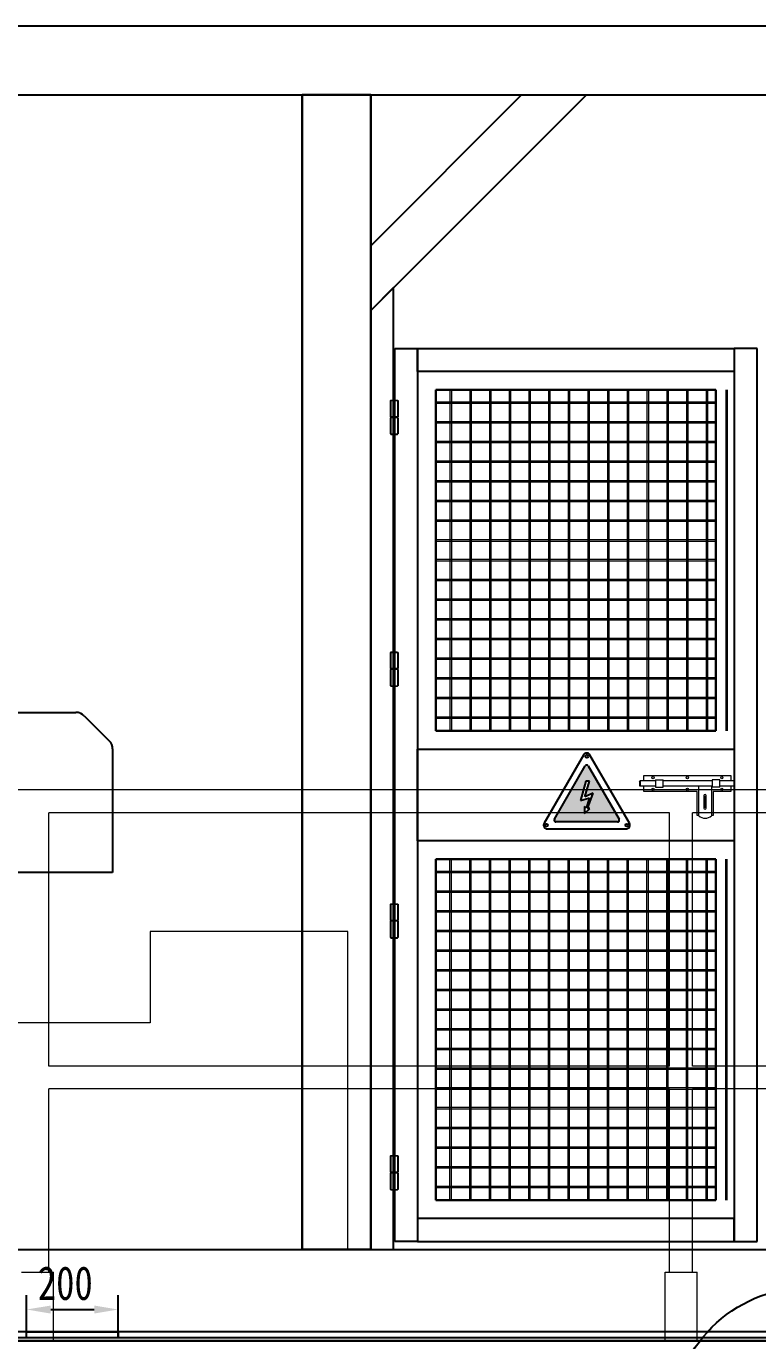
# Model space of a CAD drawing. Header units: millimetres. Extents: x 0 to 87554, y -20854 to 20404.
# Drawn here: x 36872 to 38469, y 15112 to 17983 of the extents above; entities that cross this region are included whole.
import ezdxf

# ---------------------------------------------------------------- set-up
doc = ezdxf.new("R2010")
doc.units = ezdxf.units.MM
doc.layers.get('0').update_dxf_attribs({"lineweight": 15})
doc.layers.add('02___PRT_ALL_AXES', color=7, linetype='Continuous')
doc.layers.add('4215-16529_1_0', color=7, linetype='Continuous')
doc.layers.add('AM_0', color=7, linetype='Continuous', lineweight=30)
doc.layers.add('THICK', color=7, linetype='Continuous', lineweight=0)
doc.styles.add('仿宋', font='', dxfattribs={"width": 0.8})
doc.styles.get('仿宋').set_extended_font_data('仿宋_gb2312')

# ---------------------------------------------------------------- blocks, each defined once
blk = doc.blocks.new('y65iu76u67u6')
at = {"color": 7, "linetype": 'Continuous'}
for p, q in [((945969.3, -88535.7), (937281.3, -88535.7)), ((940245.3, -89138.7), (940245.3, -88585.7)), ((941600.3, -88585.7), (940245.3, -88585.7)), ((941600.3, -89138.7), (941600.3, -88585.7)), ((943005.3, -88585.7), (941650.3, -88585.7)), ((941650.3, -89138.7), (941650.3, -88585.7)), ((941600.3, -89138.7), (940245.3, -89138.7)), ((943005.3, -89138.7), (941650.3, -89138.7)), ((940245.3, -89588.7), (940245.3, -89188.7)), ((941600.3, -89188.7), (940245.3, -89188.7)), ((941600.3, -89588.7), (941600.3, -89188.7)), ((943005.3, -89188.7), (941650.3, -89188.7)), ((941650.3, -89588.7), (941650.3, -89188.7)), ((940185.3, -89588.7), (940255.3, -89588.7)), ((940255.3, -89738.7), (940255.3, -89588.7)), ((941590.3, -89738.7), (941590.3, -89588.7)), ((941590.3, -89588.7), (941660.3, -89588.7)), ((941660.3, -89738.7), (941660.3, -89588.7))]:
    blk.add_line(p, q, dxfattribs=at)
at = {"layer": '02___PRT_ALL_AXES', "color": 7, "linetype": 'Continuous'}
blk.add_line((946154.3, -89738.7), (937096.3, -89738.7), dxfattribs=at)
blk = doc.blocks.new('gt55')
at = {"linetype": 'ByBlock'}
h = blk.add_hatch(color=87, dxfattribs=at)
h.dxf.hatch_style = 1
edge = h.paths.add_edge_path()
edge.add_arc((428.3, -727.2), 4, 30, 150)
edge.add_line((424.9, -725.2), (357.8, -841.4))
edge.add_arc((361.2, -843.4), 4, 150, 270)
edge.add_line((361.2, -847.4), (495.4, -847.4))
edge.add_arc((495.4, -843.4), 4, 270, 30)
edge.add_line((498.9, -841.4), (431.8, -725.2))
h.paths.add_polyline_path([(434.7, -758.5), (426, -758.5), (414.7, -800.6), (434.3, -794.8), (426.9, -817.1), (423.5, -813.4), (423.6, -829), (435.3, -818.2), (429.7, -818.1), (442, -784.6), (424.1, -792.7)], flags=16)
at = {"color": 87, "lineweight": -3}
for p, q in [((427.5, 740.5), (-43.2, 269.8)), ((-43.2, 411.2), (286, 740.5)), ((286, 740.5), (427.5, 740.5)), ((-43.2, 269.8), (-43.2, 411.2)), ((6.8, 319.8), (-43.2, 269.8)), ((6.8, -1781.5), (6.8, 319.8)), ((-43.2, 269.8), (-43.2, -1781.5)), ((9.2, 186.5), (59.2, 186.5)), ((9.2, -1763.5), (9.2, 186.5)), ((59.2, 186.5), (59.2, -1763.5)), ((59.2, 186.5), (750.2, 186.5)), ((59.2, 136.5), (59.2, 186.5)), ((800.2, 186.5), (750.2, 186.5)), ((750.2, 186.5), (750.2, -1763.5)), ((750.2, 186.5), (750.2, 136.5)), ((800.2, -1763.5), (800.2, 186.5)), ((750.2, 136.5), (59.2, 136.5)), ((59.2, -688.5), (750.2, -688.5)), ((59.2, -888.5), (59.2, -688.5)), ((750.2, -688.5), (750.2, -888.5)), ((750.2, -888.5), (59.2, -888.5)), ((750.2, -1713.5), (59.2, -1713.5)), ((59.2, -1713.5), (59.2, -1763.5)), ((750.2, -1763.5), (750.2, -1713.5)), ((59.2, -1763.5), (9.2, -1763.5)), ((59.2, -1763.5), (750.2, -1763.5)), ((750.2, -1763.5), (800.2, -1763.5)), ((-43.2, -1781.5), (6.8, -1781.5)), ((-794.3, -1961.5), (-594.3, -1961.5)), ((-794.3, -1974.5), (-794.3, -1961.5)), ((-594.3, -1974.5), (-794.3, -1974.5)), ((-594.3, -1961.5), (-594.3, -1974.5))]:
    blk.add_line(p, q, dxfattribs=at)
at = {"color": 87, "linetype": 'Continuous'}
for p, q in [((1, 74), (0, 73)), ((0, 73), (16, 73)), ((0, 37.5), (0, 73)), ((1, 74), (15, 74)), ((15, 74), (16, 73)), ((16, 37.5), (0, 37.5)), ((0, 37.5), (1, 36.5)), ((1, 36.5), (0, 35.5)), ((16, 35.5), (0, 35.5)), ((0, 0), (0, 35.5)), ((1, 36.5), (15, 36.5)), ((16, 37.5), (15, 36.5)), ((15, 36.5), (16, 35.5)), ((0, 0), (16, 0)), ((1, -1), (0, 0)), ((15, -1), (16, 0)), ((1, -1), (15, -1)), ((1, -476), (0, -477)), ((0, -477), (16, -477)), ((0, -512.5), (0, -477)), ((1, -476), (15, -476)), ((15, -476), (16, -477)), ((16, -512.5), (0, -512.5)), ((0, -512.5), (1, -513.5)), ((1, -513.5), (0, -514.5)), ((16, -514.5), (0, -514.5)), ((0, -550), (0, -514.5)), ((1, -513.5), (15, -513.5)), ((16, -512.5), (15, -513.5)), ((15, -513.5), (16, -514.5)), ((0, -550), (16, -550)), ((1, -551), (0, -550)), ((1, -551), (15, -551)), ((15, -551), (16, -550)), ((553.2, -746), (743.2, -746)), ((553.2, -757.5), (553.2, -746)), ((743.2, -746), (743.2, -757.5)), ((543.2, -759.5), (545.2, -757.5)), ((543.2, -759.5), (543.2, -767.5)), ((543.2, -767.5), (545.2, -769.5)), ((578.2, -757.5), (545.2, -757.5)), ((578.2, -769.5), (545.2, -769.5)), ((553.2, -781), (553.2, -769.5)), ((578.2, -755.5), (595.2, -755.5)), ((578.2, -755.5), (578.2, -771.5)), ((578.2, -771.5), (595.2, -771.5)), ((595.2, -771.5), (595.2, -755.5)), ((702.2, -757.5), (595.2, -757.5)), ((672.7, -769.5), (595.2, -769.5)), ((700.7, -769.4), (672.7, -769.4)), ((672.7, -833.8), (672.7, -769.4)), ((700.7, -769.4), (700.7, -833.8)), ((702.2, -769.5), (700.7, -769.5)), ((719.2, -755.5), (702.2, -755.5)), ((702.2, -755.5), (702.2, -771.5)), ((719.2, -771.5), (702.2, -771.5)), ((719.2, -771.5), (719.2, -755.5)), ((750.2, -757.5), (719.2, -757.5)), ((750.2, -769.5), (719.2, -769.5)), ((743.2, -769.5), (743.2, -781)), ((669.2, -781), (553.2, -781)), ((669.2, -833), (669.2, -781)), ((684.2, -790), (684.2, -817)), ((685.7, -791), (687.7, -791)), ((685.7, -791), (685.7, -816)), ((687.7, -816), (687.7, -791)), ((689.2, -817), (689.2, -790)), ((743.2, -781), (704.2, -781)), ((704.2, -781), (704.2, -833)), ((687.7, -816), (685.7, -816)), ((672.7, -833), (669.2, -833)), ((704.2, -833), (700.7, -833)), ((1, -1026), (0, -1027)), ((0, -1027), (16, -1027)), ((0, -1062.5), (0, -1027)), ((1, -1026), (15, -1026)), ((15, -1026), (16, -1027)), ((16, -1062.5), (0, -1062.5)), ((0, -1062.5), (1, -1063.5)), ((1, -1063.5), (0, -1064.5)), ((16, -1064.5), (0, -1064.5)), ((0, -1100), (0, -1064.5)), ((1, -1063.5), (15, -1063.5)), ((16, -1062.5), (15, -1063.5)), ((15, -1063.5), (16, -1064.5)), ((0, -1100), (16, -1100)), ((1, -1101), (0, -1100)), ((1, -1101), (15, -1101)), ((15, -1101), (16, -1100)), ((1, -1576), (0, -1577)), ((0, -1577), (16, -1577)), ((0, -1612.5), (0, -1577)), ((1, -1576), (15, -1576)), ((15, -1576), (16, -1577)), ((16, -1612.5), (0, -1612.5)), ((0, -1612.5), (1, -1613.5)), ((1, -1613.5), (0, -1614.5)), ((16, -1614.5), (0, -1614.5)), ((0, -1650), (0, -1614.5)), ((1, -1613.5), (15, -1613.5)), ((16, -1612.5), (15, -1613.5)), ((15, -1613.5), (16, -1614.5)), ((0, -1650), (16, -1650)), ((1, -1651), (0, -1650)), ((1, -1651), (15, -1651)), ((15, -1651), (16, -1650))]:
    blk.add_line(p, q, dxfattribs=at)
at = {"color": 87}
for p, q in [((-93.2, -1086.5), (-524.8, -1086.5)), ((-524.8, -1086.5), (-524.8, -1286.5)), ((-93.2, -1781.5), (-93.2, -1086.5)), ((-524.8, -1286.5), (-874.8, -1286.5)), ((-874.8, -1781.5), (-93.2, -1781.5))]:
    blk.add_line(p, q, dxfattribs=at)
at = {"color": 87, "linetype": 'Continuous', "lineweight": -3}
for p, q in [((-794.3, -1974.5), (-794.3, -1880.9)), ((-594.3, -1974.5), (-594.3, -1880.9)), ((-741.8, -1912.4), (-646.8, -1912.4))]:
    blk.add_line(p, q, dxfattribs=at)
at = {"color": 87, "linetype": 'Continuous'}
for centre in [(573.2, -751), (573.2, -776), (648.2, -751), (648.2, -776), (723.2, -751), (723.2, -776)]:
    blk.add_circle(centre, 2.5, dxfattribs=at)
for centre, radius, start, end in [((686.7, -790), 2.5, 0, 180), ((686.7, -817), 2.5, 180, 0), ((686.7, -819.5), 20, 225.573, 314.427)]:
    blk.add_arc(centre, radius, start, end, dxfattribs=at)
at = {"color": 87, "lineweight": -3}
for points in [[(-741.8, -1903.7), (-741.8, -1921.2), (-794.3, -1912.4)], [(-646.8, -1903.7), (-646.8, -1921.2), (-594.3, -1912.4)]]:
    blk.add_solid(points, dxfattribs=at)
at = {"layer": '02___PRT_ALL_AXES', "color": 87, "linetype": 'Continuous'}
for p, q in [((0, 73), (0, 37.5)), ((16, 73), (16, 37.5)), ((0, 35.5), (0, 0)), ((16, 35.5), (16, 0)), ((0, -477), (0, -512.5)), ((16, -477), (16, -512.5)), ((0, -514.5), (0, -550)), ((16, -514.5), (16, -550)), ((421.4, -701.2), (335.3, -850.4)), ((521.4, -850.4), (435.3, -701.2)), ((357.8, -841.4), (424.9, -725.2)), ((431.8, -725.2), (498.9, -841.4)), ((426, -758.5), (414.7, -800.6)), ((424.1, -792.7), (434.7, -758.5)), ((434.7, -758.5), (426, -758.5)), ((545.2, -769.5), (545.2, -757.5)), ((414.7, -800.6), (434.3, -794.8)), ((442, -784.6), (424.1, -792.7)), ((434.3, -794.8), (426.9, -817.1)), ((429.7, -818.1), (442, -784.6)), ((426.9, -817.1), (423.5, -813.4)), ((423.5, -813.4), (423.6, -829)), ((423.6, -829), (435.3, -818.2)), ((435.3, -818.2), (429.7, -818.1)), ((495.4, -847.4), (361.2, -847.4)), ((342.2, -862.4), (514.5, -862.4)), ((0, -1027), (0, -1062.5)), ((16, -1027), (16, -1062.5)), ((0, -1064.5), (0, -1100)), ((16, -1064.5), (16, -1100)), ((0, -1577), (0, -1612.5)), ((16, -1577), (16, -1612.5)), ((0, -1614.5), (0, -1650)), ((16, -1614.5), (16, -1650))]:
    blk.add_line(p, q, dxfattribs=at)
for centre in [(428.3, -704.2), (340.8, -854.4), (515.8, -854.4)]:
    blk.add_circle(centre, 3.1, dxfattribs=at)
for centre, radius, start, end in [((428.3, -705.2), 8, 30, 150), ((428.3, -727.2), 4, 30, 150), ((342.2, -854.4), 8, 150, 270), ((361.2, -843.4), 4, 150, 270), ((495.4, -843.4), 4, 270, 30), ((514.5, -854.4), 8, 270, 30)]:
    blk.add_arc(centre, radius, start, end, dxfattribs=at)
at = {"layer": '4215-16529_1_0', "color": 87, "linetype": 'Continuous'}
for p, q in [((-906.6, -608), (-686.6, -608)), ((-678.9, -609.2), (-679.4, -609.1)), ((-668.9, -615.3), (-613.9, -670.3)), ((-606.6, -688), (-606.6, -958)), ((-606.6, -958), (-906.6, -958))]:
    blk.add_line(p, q, dxfattribs=at)
for centre, start, end in [((-686.6, -633), 45, 84.4867), ((-631.6, -688), 0, 45)]:
    blk.add_arc(centre, 25, start, end, dxfattribs=at)
for points in [[(-684.2, -608.1), (-684.9, -608), (-685.7, -608), (-686.6, -608)], [(-679.4, -609.1), (-681, -608.7), (-682.6, -608.3), (-684.2, -608.1)]]:
    blk.add_open_spline(points, degree=3, dxfattribs=at)
at = {"layer": 'AM_0', "color": 87}
for p, q in [((-193.2, 740.5), (-43.2, 740.5)), ((-193.2, -1781.5), (-193.2, 740.5)), ((-43.2, 740.5), (-43.2, -1781.5)), ((99.2, 96.5), (710.2, 96.5)), ((99.2, -648.5), (99.2, 96.5)), ((710.2, 96.5), (710.2, -648.5)), ((710.2, -648.5), (99.2, -648.5)), ((710.2, -928.5), (99.2, -928.5)), ((99.2, -928.5), (99.2, -1673.5)), ((710.2, -1673.5), (710.2, -928.5)), ((99.2, -1673.5), (710.2, -1673.5)), ((-43.2, -1781.5), (-193.2, -1781.5))]:
    blk.add_line(p, q, dxfattribs=at)
at = {"layer": 'THICK', "color": 87, "lineweight": -3}
for p, q in [((3485.7, 890.5), (-2216.3, 890.5)), ((-2240.3, 740.5), (3446.7, 740.5)), ((-2240.3, -1781.5), (3446.7, -1781.5)), ((3485.7, -1961.5), (-2216.3, -1961.5))]:
    blk.add_line(p, q, dxfattribs=at)
at = {"layer": 'THICK', "color": 87}
for p, q in [((129.8, 96.5), (129.8, -648.5)), ((132.8, 96.5), (132.8, -648.5)), ((172.8, 96.5), (172.8, -648.5)), ((175.8, 96.5), (175.8, -648.5)), ((215.8, 96.5), (215.8, -648.5)), ((218.8, 96.5), (218.8, -648.5)), ((258.8, 96.5), (258.8, -648.5)), ((261.8, 96.5), (261.8, -648.5)), ((301.8, 96.5), (301.8, -648.5)), ((304.8, 96.5), (304.8, -648.5)), ((344.8, 96.5), (344.8, -648.5)), ((347.8, 96.5), (347.8, -648.5)), ((387.8, 96.5), (387.8, -648.5)), ((390.8, 96.5), (390.8, -648.5)), ((430.8, 96.5), (430.8, -648.5)), ((433.8, 96.5), (433.8, -648.5)), ((473.8, 96.5), (473.8, -648.5)), ((476.8, 96.5), (476.8, -648.5)), ((516.8, 96.5), (516.8, -648.5)), ((519.8, 96.5), (519.8, -648.5)), ((559.8, 96.5), (559.8, -648.5)), ((562.8, 96.5), (562.8, -648.5)), ((602.8, 96.5), (602.8, -648.5)), ((605.8, 96.5), (605.8, -648.5)), ((645.8, 96.5), (645.8, -648.5)), ((648.8, 96.5), (648.8, -648.5)), ((688.8, 96.5), (688.8, -648.5)), ((691.8, 96.5), (691.8, -648.5)), ((731.8, 96.5), (731.8, -648.5)), ((734.8, 96.5), (734.8, -648.5)), ((710.2, 69.5), (99.2, 69.5)), ((710.2, 66.5), (99.2, 66.5)), ((710.2, 26.5), (99.2, 26.5)), ((710.2, 23.5), (99.2, 23.5)), ((710.2, -16.5), (99.2, -16.5)), ((710.2, -19.5), (99.2, -19.5)), ((710.2, -59.5), (99.2, -59.5)), ((710.2, -62.5), (99.2, -62.5)), ((710.2, -102.5), (99.2, -102.5)), ((710.2, -105.5), (99.2, -105.5)), ((710.2, -145.5), (99.2, -145.5)), ((710.2, -148.5), (99.2, -148.5)), ((710.2, -188.5), (99.2, -188.5)), ((710.2, -191.5), (99.2, -191.5)), ((710.2, -231.5), (99.2, -231.5)), ((710.2, -234.5), (99.2, -234.5)), ((710.2, -274.5), (99.2, -274.5)), ((710.2, -277.5), (99.2, -277.5)), ((710.2, -317.5), (99.2, -317.5)), ((710.2, -320.5), (99.2, -320.5)), ((710.2, -360.5), (99.2, -360.5)), ((710.2, -363.5), (99.2, -363.5)), ((710.2, -403.5), (99.2, -403.5)), ((710.2, -406.5), (99.2, -406.5)), ((710.2, -446.5), (99.2, -446.5)), ((710.2, -449.5), (99.2, -449.5)), ((710.2, -489.5), (99.2, -489.5)), ((710.2, -492.5), (99.2, -492.5)), ((710.2, -532.5), (99.2, -532.5)), ((710.2, -535.5), (99.2, -535.5)), ((710.2, -575.5), (99.2, -575.5)), ((710.2, -578.5), (99.2, -578.5)), ((710.2, -618.5), (99.2, -618.5)), ((710.2, -621.5), (99.2, -621.5)), ((129.8, -1673.5), (129.8, -928.5)), ((132.8, -1673.5), (132.8, -928.5)), ((172.8, -1673.5), (172.8, -928.5)), ((175.8, -1673.5), (175.8, -928.5)), ((215.8, -1673.5), (215.8, -928.5)), ((218.8, -1673.5), (218.8, -928.5)), ((258.8, -1673.5), (258.8, -928.5)), ((261.8, -1673.5), (261.8, -928.5)), ((301.8, -1673.5), (301.8, -928.5)), ((304.8, -1673.5), (304.8, -928.5)), ((344.8, -1673.5), (344.8, -928.5)), ((347.8, -1673.5), (347.8, -928.5)), ((387.8, -1673.5), (387.8, -928.5)), ((390.8, -1673.5), (390.8, -928.5)), ((430.8, -1673.5), (430.8, -928.5)), ((433.8, -1673.5), (433.8, -928.5)), ((473.8, -1673.5), (473.8, -928.5)), ((476.8, -1673.5), (476.8, -928.5)), ((516.8, -1673.5), (516.8, -928.5)), ((519.8, -1673.5), (519.8, -928.5)), ((559.8, -1673.5), (559.8, -928.5)), ((562.8, -1673.5), (562.8, -928.5)), ((602.8, -1673.5), (602.8, -928.5)), ((605.8, -1673.5), (605.8, -928.5)), ((645.8, -1673.5), (645.8, -928.5)), ((648.8, -1673.5), (648.8, -928.5)), ((688.8, -1673.5), (688.8, -928.5)), ((691.8, -1673.5), (691.8, -928.5)), ((731.8, -1673.5), (731.8, -928.5)), ((734.8, -1673.5), (734.8, -928.5)), ((710.2, -955.5), (99.2, -955.5)), ((710.2, -958.5), (99.2, -958.5)), ((710.2, -998.5), (99.2, -998.5)), ((710.2, -1001.5), (99.2, -1001.5)), ((710.2, -1041.5), (99.2, -1041.5)), ((710.2, -1044.5), (99.2, -1044.5)), ((710.2, -1084.5), (99.2, -1084.5)), ((710.2, -1087.5), (99.2, -1087.5)), ((710.2, -1127.5), (99.2, -1127.5)), ((710.2, -1130.5), (99.2, -1130.5)), ((710.2, -1170.5), (99.2, -1170.5)), ((710.2, -1173.5), (99.2, -1173.5)), ((710.2, -1213.5), (99.2, -1213.5)), ((710.2, -1216.5), (99.2, -1216.5)), ((710.2, -1256.5), (99.2, -1256.5)), ((710.2, -1259.5), (99.2, -1259.5)), ((710.2, -1299.5), (99.2, -1299.5)), ((710.2, -1302.5), (99.2, -1302.5)), ((710.2, -1342.5), (99.2, -1342.5)), ((710.2, -1345.5), (99.2, -1345.5)), ((710.2, -1385.5), (99.2, -1385.5)), ((710.2, -1388.5), (99.2, -1388.5)), ((710.2, -1428.5), (99.2, -1428.5)), ((710.2, -1431.5), (99.2, -1431.5)), ((710.2, -1471.5), (99.2, -1471.5)), ((710.2, -1474.5), (99.2, -1474.5)), ((710.2, -1514.5), (99.2, -1514.5)), ((710.2, -1517.5), (99.2, -1517.5)), ((710.2, -1557.5), (99.2, -1557.5)), ((710.2, -1560.5), (99.2, -1560.5)), ((710.2, -1600.5), (99.2, -1600.5)), ((710.2, -1603.5), (99.2, -1603.5)), ((710.2, -1643.5), (99.2, -1643.5)), ((710.2, -1646.5), (99.2, -1646.5))]:
    blk.add_line(p, q, dxfattribs=at)
at = {"color": 87, "lineweight": -3, "style": '仿宋', "width": 0.8}
blk.add_text('200', height=73.5, dxfattribs=at).set_placement((-769.9, -1891.4))

msp = doc.modelspace()

# ---------------------------------------------------------------- linework, layer by layer
at = {"color": 6, "lineweight": 25, "elevation": 19235.731}
msp.add_lwpolyline([(33792.789, 15112.011), (42831.372, 15112.011), (42831.372, 15118.048), (33792.789, 15118.048)], close=True, dxfattribs=at)
at = {"color": 7, "lineweight": 25}
msp.add_circle((38577.338, 14932.416, 19235.731), 295.379, dxfattribs=at)

# ---------------------------------------------------------------- block references
at = {"lineweight": -3}
msp.add_blockref('gt55', (37667.071, 17092.548, 19235.731), dxfattribs=at)
at = {"layer": 'THICK', "lineweight": -3}
msp.add_blockref('y65iu76u67u6', (-903324.071, 104850.702, 19235.731), dxfattribs=at)

doc.saveas('drawing.dxf')
